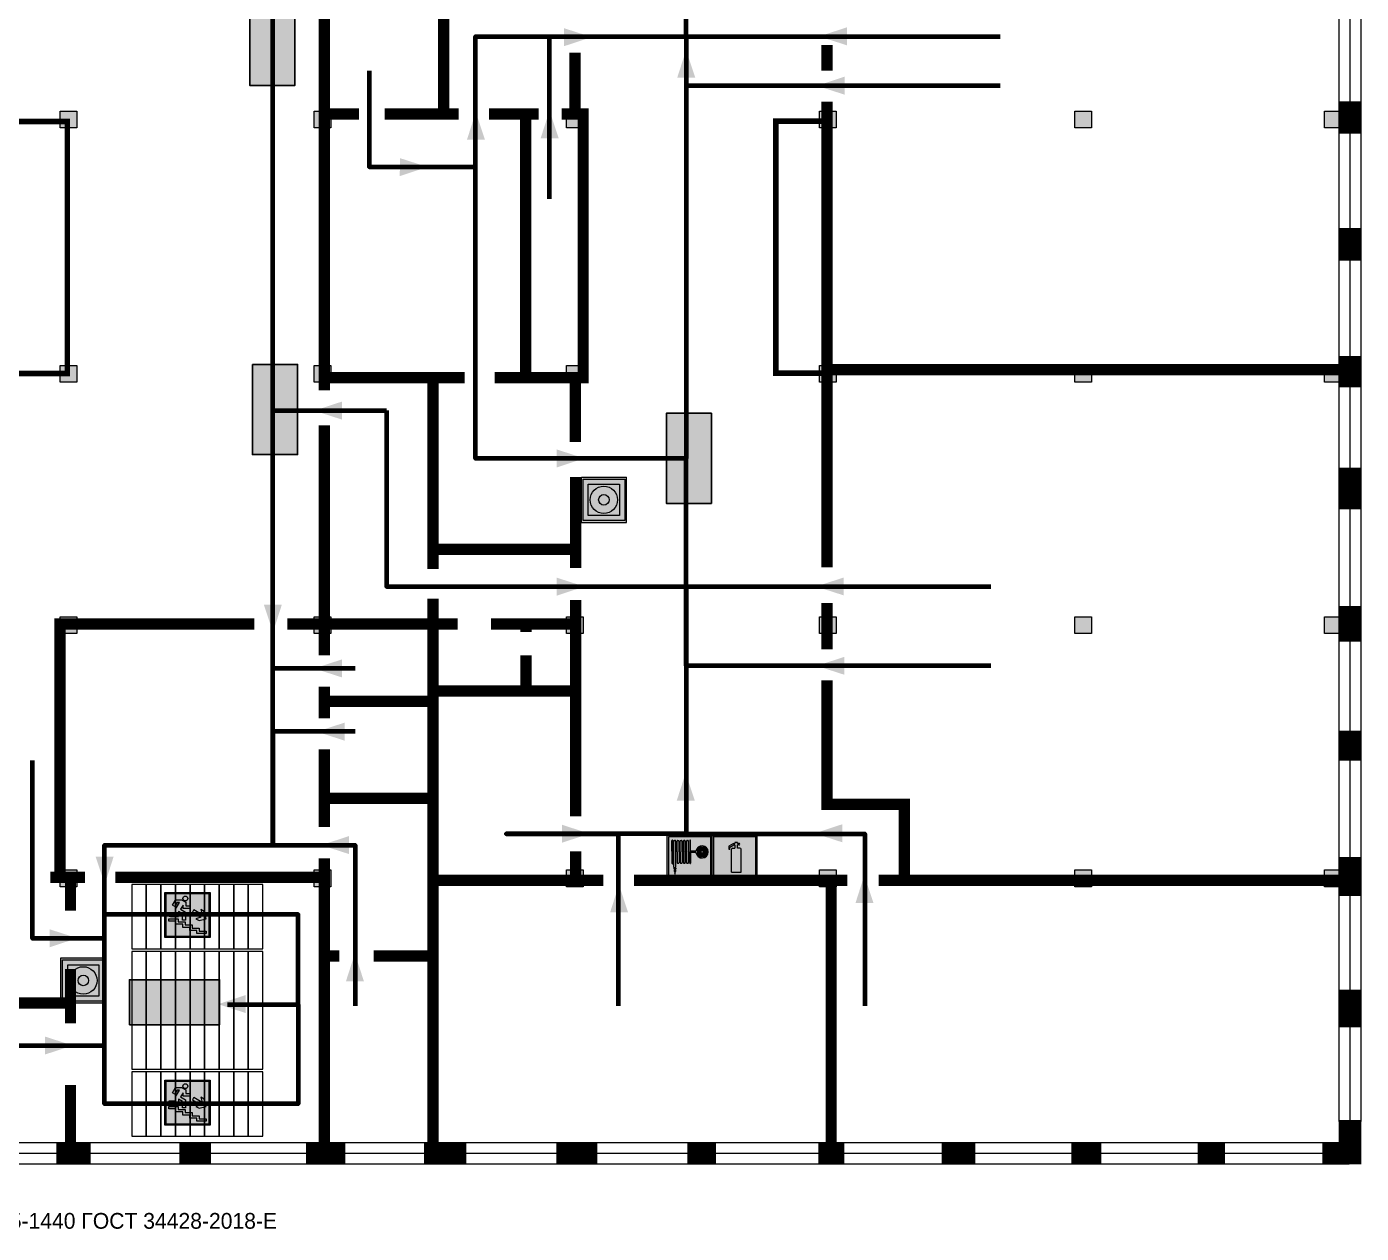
# Model space of a CAD drawing. Header units: millimetres. Extents: x 13810 to 67229, y 12374 to 21950.
# Drawn here: x 23080.8 to 23317.5, y 14169.8 to 14383.7 of the extents above; entities that cross this region are included whole.
import ezdxf

# ---------------------------------------------------------------- set-up
doc = ezdxf.new("R2010")
doc.units = ezdxf.units.MM
doc.layers.add('План_Штампы', color=7, linetype='Continuous')
doc.styles.add('обычный', font='arial.ttf')

# ---------------------------------------------------------------- blocks, each defined once
blk = doc.blocks.new('вниз')
at = {"lineweight": 0, "true_color": 0xffffff}
h = blk.add_hatch(color=7, dxfattribs=at)
h.dxf.hatch_style = 1
h.paths.add_polyline_path([(40994.51, -4472.22), (40986.51, -4472.22), (40986.51, -4480.22), (40994.51, -4480.22)])
h.paths.add_polyline_path([(40994.31, -4472.42), (40994.31, -4480.01), (40986.71, -4480.01), (40986.71, -4472.42)], flags=16)
h.paths.add_polyline_path([(40988.43, -4473.53), (40989.43, -4473.53), (40990.19, -4473.96), (40990.19, -4474.6), (40991, -4474.6), (40991, -4475.06), (40989.73, -4475.06), (40989.73, -4474.46), (40989.3, -4475.18), (40990.17, -4475.7), (40990.17, -4477.11), (40989.63, -4477.11), (40989.63, -4476.01), (40988.94, -4475.59), (40988.94, -4476.46), (40988.94, -4476.46), (40987.47, -4476.46), (40987.26, -4476.46), (40987.26, -4475.92), (40988.4, -4475.92), (40988.4, -4475.2), (40989.1, -4473.99), (40988.66, -4473.99), (40988.24, -4474.7), (40987.86, -4474.47), (40988.41, -4473.56)], flags=0)
h.paths.add_polyline_path([(40990.55, -4473.29, -1), (40989.69, -4473.29, -1)], flags=0)
h.paths.add_polyline_path([(40988.85, -4476.89), (40988.85, -4477.43), (40990.1, -4477.43), (40990.1, -4477.99), (40991.34, -4477.99), (40991.34, -4478.54), (40992.59, -4478.54), (40992.59, -4479.09), (40993.83, -4479.09), (40993.83, -4479.52), (40992.17, -4479.52), (40992.17, -4478.97), (40990.91, -4478.97), (40990.91, -4478.41), (40989.68, -4478.41), (40989.68, -4477.86), (40988.43, -4477.86), (40988.43, -4477.31), (40987.6, -4477.31), (40987.18, -4477.31), (40987.18, -4476.89)], flags=0)
h.paths.add_polyline_path([(40991.61, -4475.33), (40993.12, -4476.2), (40992.9, -4475.27), (40993.48, -4475.6), (40993.83, -4476.88), (40992.56, -4477.22), (40991.97, -4476.88), (40992.9, -4476.61), (40991.38, -4475.74), (40991.58, -4475.39)], flags=0)
h.paths.add_polyline_path([(40990.19, -4473.96), (40989.43, -4473.53), (40988.43, -4473.53), (40988.41, -4473.56), (40987.86, -4474.47), (40988.24, -4474.7), (40988.66, -4473.99), (40989.1, -4473.99), (40988.4, -4475.2), (40988.4, -4475.92), (40987.26, -4475.92), (40987.26, -4476.46), (40987.47, -4476.46), (40988.94, -4476.46), (40988.94, -4476.27), (40988.94, -4475.59), (40989.63, -4476.01), (40989.63, -4477.11), (40990.17, -4477.11), (40990.17, -4475.7), (40989.3, -4475.18), (40989.73, -4474.46), (40989.73, -4475.06), (40991, -4475.06), (40991, -4474.6), (40990.19, -4474.6)], flags=0)
h.paths.add_polyline_path([(40990.55, -4473.29, 1), (40989.69, -4473.29, 1)], flags=0)
h.paths.add_polyline_path([(40991.61, -4475.33), (40991.58, -4475.39), (40991.38, -4475.74), (40992.9, -4476.61), (40991.97, -4476.88), (40992.56, -4477.22), (40993.83, -4476.88), (40993.48, -4475.6), (40992.9, -4475.27), (40993.12, -4476.2)], flags=0)
h.paths.add_polyline_path([(40990.1, -4477.43), (40988.85, -4477.43), (40988.85, -4476.89), (40987.18, -4476.89), (40987.18, -4477.31), (40987.6, -4477.31), (40988.43, -4477.31), (40988.43, -4477.86), (40989.68, -4477.86), (40989.68, -4478.41), (40990.91, -4478.41), (40990.91, -4478.97), (40992.17, -4478.97), (40992.17, -4479.52), (40993.83, -4479.52), (40993.83, -4479.09), (40992.59, -4479.09), (40992.59, -4478.54), (40991.34, -4478.54), (40991.34, -4477.99), (40990.1, -4477.99)], flags=0)
at = {"lineweight": 0}
h = blk.add_hatch(color=126, dxfattribs=at)
h.dxf.hatch_style = 1
h.paths.add_polyline_path([(40994.31, -4472.42), (40986.71, -4472.42), (40986.71, -4480.01), (40994.31, -4480.01)])
h.paths.add_polyline_path([(40988.43, -4473.53), (40989.43, -4473.53), (40990.19, -4473.96), (40990.19, -4474.6), (40991, -4474.6), (40991, -4475.06), (40989.73, -4475.06), (40989.73, -4474.46), (40989.3, -4475.18), (40990.17, -4475.7), (40990.17, -4477.11), (40989.63, -4477.11), (40989.63, -4476.01), (40988.94, -4475.59), (40988.94, -4476.46), (40988.94, -4476.46), (40987.47, -4476.46), (40987.26, -4476.46), (40987.26, -4475.92), (40988.4, -4475.92), (40988.4, -4475.2), (40989.1, -4473.99), (40988.66, -4473.99), (40988.24, -4474.7), (40987.86, -4474.47), (40988.41, -4473.56)], flags=16)
h.paths.add_polyline_path([(40990.55, -4473.29, -1), (40989.69, -4473.29, -1)], flags=16)
h.paths.add_polyline_path([(40988.85, -4476.89), (40988.85, -4477.43), (40990.1, -4477.43), (40990.1, -4477.99), (40991.34, -4477.99), (40991.34, -4478.54), (40992.59, -4478.54), (40992.59, -4479.09), (40993.83, -4479.09), (40993.83, -4479.52), (40992.17, -4479.52), (40992.17, -4478.97), (40990.91, -4478.97), (40990.91, -4478.41), (40989.68, -4478.41), (40989.68, -4477.86), (40988.43, -4477.86), (40988.43, -4477.31), (40987.6, -4477.31), (40987.18, -4477.31), (40987.18, -4476.89)], flags=16)
h.paths.add_polyline_path([(40991.61, -4475.33), (40993.12, -4476.2), (40992.9, -4475.27), (40993.48, -4475.6), (40993.83, -4476.88), (40992.56, -4477.22), (40991.97, -4476.88), (40992.9, -4476.61), (40991.38, -4475.74), (40991.58, -4475.39)], flags=16)
at = {"lineweight": 0, "true_color": 0xffffff}
h = blk.add_hatch(color=7, dxfattribs=at)
h.dxf.hatch_style = 1
h.paths.add_polyline_path([(40989.73, -4474.46), (40989.73, -4475.06), (40991, -4475.06), (40991, -4474.6), (40990.19, -4474.6), (40990.19, -4473.96), (40989.43, -4473.53), (40988.43, -4473.53), (40988.41, -4473.56), (40987.86, -4474.47), (40988.24, -4474.7), (40988.66, -4473.99), (40989.1, -4473.99), (40988.4, -4475.2), (40988.4, -4475.92), (40987.26, -4475.92), (40987.26, -4476.46), (40987.47, -4476.46), (40988.94, -4476.46), (40988.94, -4475.59), (40989.63, -4476.01), (40989.63, -4477.11), (40990.17, -4477.11), (40990.17, -4475.7), (40989.3, -4475.18)])
h.paths.add_polyline_path([(40989.69, -4473.29, 1), (40990.55, -4473.29, 1)])
h.paths.add_polyline_path([(40991.61, -4475.33), (40991.58, -4475.39), (40991.38, -4475.74), (40992.9, -4476.61), (40991.97, -4476.88), (40992.56, -4477.22), (40993.83, -4476.88), (40993.48, -4475.6), (40992.9, -4475.27), (40993.12, -4476.2)])
h.paths.add_polyline_path([(40990.1, -4477.43), (40988.85, -4477.43), (40988.85, -4476.89), (40987.18, -4476.89), (40987.18, -4477.31), (40987.6, -4477.31), (40988.43, -4477.31), (40988.43, -4477.86), (40989.68, -4477.86), (40989.68, -4478.41), (40990.91, -4478.41), (40990.91, -4478.97), (40992.17, -4478.97), (40992.17, -4479.52), (40993.83, -4479.52), (40993.83, -4479.09), (40992.59, -4479.09), (40992.59, -4478.54), (40991.34, -4478.54), (40991.34, -4477.99), (40990.1, -4477.99)])
at = {"color": 126, "lineweight": 0}
for points in [[(40986.51, -4472.22), (40994.51, -4472.22), (40994.51, -4480.22), (40986.51, -4480.22)], [(40986.71, -4472.42), (40994.31, -4472.42), (40994.31, -4480.01), (40986.71, -4480.01)]]:
    blk.add_lwpolyline(points, close=True, dxfattribs=at)
for points in [[(40987.47, -4476.46), (40987.26, -4476.46), (40987.26, -4475.92), (40988.4, -4475.92), (40988.4, -4475.2), (40989.1, -4473.99), (40988.66, -4473.99), (40988.24, -4474.7), (40987.86, -4474.47), (40988.41, -4473.56), (40988.43, -4473.53), (40989.43, -4473.53), (40990.19, -4473.96), (40990.19, -4474.6), (40991, -4474.6), (40991, -4475.06), (40989.73, -4475.06), (40989.73, -4474.46), (40989.3, -4475.18), (40990.17, -4475.7), (40990.17, -4477.11), (40989.63, -4477.11), (40989.63, -4476.01), (40988.94, -4475.59), (40988.94, -4476.46)], [(40991.58, -4475.39), (40991.38, -4475.74), (40992.9, -4476.61), (40991.97, -4476.88), (40992.56, -4477.22), (40993.83, -4476.88), (40993.48, -4475.6), (40992.9, -4475.27), (40993.12, -4476.2), (40991.61, -4475.33), (40991.58, -4475.39)], [(40987.6, -4477.31), (40987.18, -4477.31), (40987.18, -4476.89), (40988.85, -4476.89), (40988.85, -4477.43), (40990.1, -4477.43), (40990.1, -4477.99), (40991.34, -4477.99), (40991.34, -4478.54), (40992.59, -4478.54), (40992.59, -4479.09), (40993.83, -4479.09), (40993.83, -4479.52), (40992.17, -4479.52), (40992.17, -4478.97), (40990.91, -4478.97), (40990.91, -4478.41), (40989.68, -4478.41), (40989.68, -4477.86), (40988.43, -4477.86), (40988.43, -4477.31), (40987.6, -4477.31)], [(40987.47, -4476.46), (40988.94, -4476.46), (40988.94, -4476.27)]]:
    blk.add_lwpolyline(points, dxfattribs=at)
blk.add_circle((40990.12, -4473.29), 0.432, dxfattribs=at)
blk = doc.blocks.new('A$C32E8229D')
at = {"true_color": 0xffffff}
blk.add_hatch(color=7, dxfattribs=at).paths.add_polyline_path([(0, 0), (0, -8), (16, -8), (16, 0)])
h = blk.add_hatch(color=126)
h.paths.add_polyline_path([(0.2, -0.2), (15.8, -0.2), (15.8, -7.8), (0.2, -7.8)])
h.paths.add_polyline_path([(13.49, -2.05), (12.08, -2.05), (11.37, -2.63, 0.162397), (11.29, -2.84), (11.29, -3.63), (10.35, -3.63), (10.35, -4.05), (11.68, -4.05), (11.68, -3.48), (12.26, -4.28), (11.29, -5.1), (11.29, -6.78), (11.85, -6.78), (11.85, -5.44), (12.8, -4.64), (12.8, -5.94), (14.46, -5.94), (14.46, -5.39), (13.45, -5.39), (13.45, -3.97), (12.46, -2.59), (13.15, -2.59), (13.69, -3.34), (14.18, -3)], flags=16)
h.paths.add_polyline_path([(10.74, -1.82, 1), (11.8, -1.82, 1)], flags=16)
h.paths.add_polyline_path([(9.39, -3.59), (5.99, -3.59), (6.56, -3.03), (5.91, -3.03), (5.1, -3.83), (5.91, -4.64), (6.56, -4.64), (5.99, -4.09), (9.39, -4.09)], flags=16)
h.paths.add_polyline_path([(4.29, -1.08), (1.72, -1.08), (1.72, -6.6), (4.29, -6.6)], flags=16)
at = {"color": 126}
blk.add_lwpolyline([(16, -8), (0, -8), (0, 0), (16, 0)], close=True, dxfattribs=at)
blk = doc.blocks.new('A$C7B4425F7')
at = {"true_color": 0xffffff}
blk.add_hatch(color=7, dxfattribs=at).paths.add_polyline_path([(0, 0), (-16, 0), (-16, -8), (0, -8)])
h = blk.add_hatch(color=126)
h.paths.add_polyline_path([(-0.2, -0.2), (-15.8, -0.2), (-15.8, -7.8), (-0.2, -7.8)])
h.paths.add_polyline_path([(-11.76, -2.03), (-11.76, -3.66), (-11.17, -3.66, -0.568275), (-11.17, -6.18), (-12.58, -6.18), (-12.58, -2.03)], flags=16)
h.paths.add_polyline_path([(-13.33, -4.12, -0.495768), (-13.59, -6.18), (-15.03, -6.18), (-15.03, -2.03), (-13.59, -2.03, -0.487973)], flags=16)
h.paths.add_polyline_path([(-10.25, -2.03), (-9.48, -2.03), (-9.48, -6.18), (-10.25, -6.18)], flags=16)
h.paths.add_polyline_path([(-13.84, -3.69), (-14.24, -3.69), (-14.24, -3.03), (-13.9, -3.03, -0.692621)], flags=0)
h.paths.add_polyline_path([(-9.15, -2.03), (-8.4, -2.03), (-8.04, -3.07), (-7.68, -2.03), (-6.93, -2.03), (-7.64, -4.1), (-6.93, -6.18), (-7.68, -6.18), (-8.04, -5.14), (-8.4, -6.18), (-9.15, -6.18), (-8.44, -4.1)], flags=16)
h.paths.add_polyline_path([(-11.76, -4.46), (-11.42, -4.46, -0.692621), (-11.36, -5.12), (-11.76, -5.12)], flags=0)
h.paths.add_polyline_path([(-13.9, -5.2), (-14.24, -5.2), (-14.24, -4.55), (-13.84, -4.55, -0.708038)], flags=0)
edge = h.paths.add_edge_path(flags=16)
edge.add_ellipse((-5.51, -4.08), major_axis=(0, 2.05), ratio=0.586184, start_angle=0, end_angle=360)
edge = h.paths.add_edge_path(flags=0)
edge.add_ellipse((-5.51, -4.08), major_axis=(0, 1.14), ratio=0.454828, start_angle=0, end_angle=360)
h.paths.add_polyline_path([(-4.13, -4.96, 0.377264), (-3.48, -4.52, 0.0555), (-3.16, -2.03), (-1.66, -2.03), (-1.66, -4.96), (-0.96, -4.96), (-0.96, -7.01), (-1.75, -7.01), (-1.75, -6.18), (-3.3, -6.18), (-3.3, -7.02), (-4.13, -7.02)], flags=16)
h.paths.add_polyline_path([(-2.73, -2.91), (-2.28, -2.91), (-2.28, -4.96), (-3.05, -4.96, 0.079136)], flags=0)
at = {"color": 126}
blk.add_lwpolyline([(-16, -8), (0, -8), (0, 0), (-16, 0)], close=True, dxfattribs=at)
blk = doc.blocks.new('A$C54414219')
at = {"true_color": 0xffffff}
h = blk.add_hatch(color=7, dxfattribs=at)
h.paths.add_polyline_path([(2.39, -9.45), (2.39, -18.3), (11.23, -18.3), (11.23, -9.45)], flags=0)
h.paths.add_polyline_path([(10.71, -13.87, -1), (2.92, -13.87, -1)], flags=0)
h.paths.add_polyline_path([(8.3, -13.87, -1), (5.33, -13.87, -1)], flags=0)
h.paths.add_polyline_path([(0.41, -7.47), (0.41, -20.27), (13.21, -20.27), (13.21, -7.47)])
h.paths.add_polyline_path([(0.92, -19.77), (12.71, -19.77), (12.71, -7.98), (0.92, -7.98)], flags=16)
h.paths.add_polyline_path([(11.23, -9.45), (11.23, -18.3), (2.39, -18.3), (2.39, -9.45)], flags=0)
at = {"lineweight": 5}
h = blk.add_hatch(color=242, dxfattribs=at)
h.paths.add_polyline_path([(12.71, -7.98), (0.92, -7.98), (0.92, -19.77), (12.71, -19.77)])
h.paths.add_polyline_path([(11.23, -18.3), (2.39, -18.3), (2.39, -9.45), (11.23, -9.45)], flags=16)
h.paths.add_polyline_path([(10.71, -13.87, -1), (2.92, -13.87, -1)], flags=0)
h.paths.add_polyline_path([(8.3, -13.87, -1), (5.33, -13.87, -1)], flags=0)
at = {"true_color": 0xffffff}
h = blk.add_hatch(color=7, dxfattribs=at)
h.paths.add_polyline_path([(2.39, -9.45), (2.39, -18.3), (11.23, -18.3), (11.23, -9.45)])
h.paths.add_polyline_path([(10.71, -13.87, -1), (2.92, -13.87, -1)], flags=16)
h.paths.add_polyline_path([(8.3, -13.87, -1), (5.33, -13.87, -1)], flags=0)
at = {"lineweight": 5}
h = blk.add_hatch(color=242, dxfattribs=at)
h.paths.add_polyline_path([(2.92, -13.87, 1), (10.71, -13.87, 1)])
h.paths.add_polyline_path([(8.3, -13.87, -1), (5.33, -13.87, -1)], flags=16)
at = {"color": 242, "lineweight": 5}
for p, q in [((0.41, -20.27), (0.41, -7.47)), ((0.41, -7.47), (13.21, -7.47)), ((0.41, -7.47), (13.21, -7.47)), ((13.21, -20.27), (13.21, -7.47)), ((0.41, -20.27), (13.21, -20.27))]:
    blk.add_line(p, q, dxfattribs=at)
for points in [[(0.92, -7.98), (12.71, -7.98), (12.71, -19.77), (0.92, -19.77)], [(2.39, -9.45), (11.23, -9.45), (11.23, -18.3), (2.39, -18.3)]]:
    blk.add_lwpolyline(points, close=True, dxfattribs=at)
for radius in [3.89, 1.49]:
    blk.add_circle((6.81, -13.87), radius, dxfattribs=at)
blk = doc.blocks.new('A$C37112FD5')
at = {"true_color": 0xf5f5ff}
h = blk.add_hatch(color=7, dxfattribs=at)
h.dxf.hatch_style = 1
h.paths.add_polyline_path([(12.8, -7.4), (0, -7.4), (0, -20.2), (12.8, -20.2)])
h.paths.add_polyline_path([(12.29, -7.91), (12.29, -19.69), (0.51, -19.69), (0.51, -7.91)], flags=16)
h.paths.add_polyline_path([(4.98, -9.04, -0.42597), (5.17, -9.22), (5.17, -12.25), (5.17, -15.29, -0.432244), (4.98, -15.47), (4.83, -15.47, -0.42597), (4.64, -15.29), (4.64, -12.25), (4.64, -9.22, -0.432244), (4.83, -9.04)], flags=0)
h.paths.add_polyline_path([(4.28, -9.22), (4.28, -12.25), (4.28, -15.29, -0.432244), (4.09, -15.47), (3.94, -15.47, -0.42597), (3.75, -15.29), (3.75, -12.25), (3.75, -9.22, -0.432244), (3.94, -9.04), (4.09, -9.04, -0.42597)], flags=0)
h.paths.add_polyline_path([(5.72, -9.04), (5.87, -9.04, -0.42597), (6.06, -9.22), (6.06, -12.25), (6.06, -15.29, -0.432244), (5.87, -15.47), (5.72, -15.47, -0.42597), (5.53, -15.29), (5.53, -12.25), (5.53, -9.22, -0.432244)], flags=0)
h.paths.add_polyline_path([(6.42, -8.9), (6.5, -8.9, -0.42597), (6.69, -9.08), (6.69, -12.03), (8.21, -12.03, -15.824349), (8.21, -12.47), (6.69, -12.47), (6.69, -15.42, -0.432244), (6.5, -15.6), (6.42, -15.6)], flags=0)
h.paths.add_polyline_path([(3.39, -9.22), (3.39, -12.25), (3.39, -15.29, -0.432244), (3.2, -15.47), (3.05, -15.47, -0.42597), (2.85, -15.29), (2.85, -12.25), (2.85, -9.22, -0.432244), (3.05, -9.04), (3.2, -9.04, -0.42597)], flags=0)
h.paths.add_polyline_path([(2.5, -9.22), (2.5, -16.71), (1.96, -16.71), (1.96, -9.22, -0.432244), (2.15, -9.04), (2.31, -9.04, -0.42597)], flags=0)
h.paths.add_polyline_path([(1.61, -8.9), (1.61, -15.6), (1.57, -15.6, -0.42597), (1.37, -15.42), (1.37, -12.03), (1.37, -9.09, -0.432244), (1.57, -8.9)], flags=0)
h.paths.add_polyline_path([(9.76, -10.81), (9.76, -12.03), (8.49, -12.03, -0.336371)], flags=0)
h.paths.add_polyline_path([(8.49, -12.47), (9.76, -12.47), (9.76, -13.7, -0.336371)], flags=0)
h.paths.add_polyline_path([(10.11, -10.81, -0.336371), (11.38, -12.03), (10.11, -12.03)], flags=0)
h.paths.add_polyline_path([(10.11, -12.47), (11.38, -12.47, -0.336371), (10.11, -13.7)], flags=0)
h.paths.add_polyline_path([(2.5, -16.84), (2.5, -17.05), (1.97, -17.05), (1.97, -16.84)], flags=0)
h.paths.add_polyline_path([(2.5, -17.24, -0.033778), (2.24, -18.6, -0.033778), (1.97, -17.24)], flags=0)
h = blk.add_hatch(color=242)
h.dxf.hatch_style = 1
h.paths.add_polyline_path([(12.29, -7.91), (0.51, -7.91), (0.51, -19.69), (12.29, -19.69)])
h.paths.add_polyline_path([(6.42, -15.6), (6.42, -8.9), (6.5, -8.9, -0.42597), (6.69, -9.08), (6.69, -12.03), (8.21, -12.03, -15.824349), (8.21, -12.47), (6.69, -12.47), (6.69, -15.42, -0.432244), (6.5, -15.6)], flags=16)
h.paths.add_polyline_path([(5.87, -15.47), (5.72, -15.47, -0.42597), (5.53, -15.29), (5.53, -12.25), (5.53, -9.22, -0.432244), (5.72, -9.04), (5.87, -9.04, -0.42597), (6.06, -9.22), (6.06, -12.25), (6.06, -15.29, -0.432244)], flags=16)
h.paths.add_polyline_path([(4.98, -15.47), (4.83, -15.47, -0.42597), (4.64, -15.29), (4.64, -12.25), (4.64, -9.22, -0.432244), (4.83, -9.04), (4.98, -9.04, -0.42597), (5.17, -9.22), (5.17, -12.25), (5.17, -15.29, -0.432244)], flags=16)
h.paths.add_polyline_path([(4.09, -15.47), (3.94, -15.47, -0.42597), (3.75, -15.29), (3.75, -12.25), (3.75, -9.22, -0.432244), (3.94, -9.04), (4.09, -9.04, -0.42597), (4.28, -9.22), (4.28, -12.25), (4.28, -15.29, -0.432244)], flags=16)
h.paths.add_polyline_path([(3.2, -15.47), (3.05, -15.47, -0.42597), (2.85, -15.29), (2.85, -12.25), (2.85, -9.22, -0.432244), (3.05, -9.04), (3.2, -9.04, -0.42597), (3.39, -9.22), (3.39, -12.25), (3.39, -15.29, -0.432244)], flags=16)
h.paths.add_polyline_path([(2.5, -17.05), (1.97, -17.05), (1.97, -16.84), (2.5, -16.84)], flags=16)
h.paths.add_polyline_path([(2.5, -17.24, -0.033778), (2.24, -18.6, -0.033778), (1.97, -17.24)], flags=16)
h.paths.add_polyline_path([(2.5, -16.71), (1.96, -16.71), (1.96, -9.22, -0.432244), (2.15, -9.04), (2.31, -9.04, -0.42597), (2.5, -9.22)], flags=16)
h.paths.add_polyline_path([(1.61, -15.6), (1.57, -15.6, -0.42597), (1.37, -15.42), (1.37, -12.03), (1.37, -9.09, -0.432244), (1.57, -8.9), (1.61, -8.9)], flags=16)
h.paths.add_polyline_path([(8.49, -12.47), (9.76, -12.47), (9.76, -13.7, -0.336371)], flags=0)
h.paths.add_polyline_path([(10.11, -13.7), (10.11, -12.47), (11.38, -12.47, -0.336371)], flags=0)
h.paths.add_polyline_path([(8.49, -12.03, -0.336371), (9.76, -10.81), (9.76, -12.03)], flags=0)
h.paths.add_polyline_path([(10.11, -12.03), (10.11, -10.81, -0.336371), (11.38, -12.03)], flags=0)
h = blk.add_hatch(color=7, dxfattribs=at)
h.dxf.hatch_style = 1
h.paths.add_polyline_path([(1.61, -8.9), (1.57, -8.9, 0.432244), (1.37, -9.09), (1.37, -12.03), (1.37, -15.42, 0.42597), (1.57, -15.6), (1.61, -15.6)])
h.paths.add_polyline_path([(2.5, -9.22, 0.42597), (2.31, -9.04), (2.15, -9.04, 0.432244), (1.96, -9.22), (1.96, -16.71), (2.5, -16.71)])
h.paths.add_polyline_path([(2.5, -16.84), (1.97, -16.84), (1.97, -17.05), (2.5, -17.05)])
h.paths.add_polyline_path([(2.5, -17.24), (1.97, -17.24, 0.033778), (2.24, -18.6, 0.033778)])
h.paths.add_polyline_path([(3.39, -12.25), (3.39, -9.22, 0.42597), (3.2, -9.04), (3.05, -9.04, 0.432244), (2.85, -9.22), (2.85, -12.25), (2.85, -15.29, 0.42597), (3.05, -15.47), (3.2, -15.47, 0.432244), (3.39, -15.29)])
h.paths.add_polyline_path([(4.28, -12.25), (4.28, -9.22, 0.42597), (4.09, -9.04), (3.94, -9.04, 0.432244), (3.75, -9.22), (3.75, -12.25), (3.75, -15.29, 0.42597), (3.94, -15.47), (4.09, -15.47, 0.432244), (4.28, -15.29)])
h.paths.add_polyline_path([(5.17, -12.25), (5.17, -9.22, 0.42597), (4.98, -9.04), (4.83, -9.04, 0.432244), (4.64, -9.22), (4.64, -12.25), (4.64, -15.29, 0.42597), (4.83, -15.47), (4.98, -15.47, 0.432244), (5.17, -15.29)])
h.paths.add_polyline_path([(6.06, -12.25), (6.06, -9.22, 0.42597), (5.87, -9.04), (5.72, -9.04, 0.432244), (5.53, -9.22), (5.53, -12.25), (5.53, -15.29, 0.42597), (5.72, -15.47), (5.87, -15.47, 0.432244), (6.06, -15.29)])
h.paths.add_polyline_path([(6.69, -12.47), (8.21, -12.47, 15.824349), (8.21, -12.03), (6.69, -12.03), (6.69, -9.08, 0.42597), (6.5, -8.9), (6.42, -8.9), (6.42, -15.6), (6.5, -15.6, 0.432244), (6.69, -15.42)])
h.paths.add_polyline_path([(8.49, -12.47), (9.76, -12.47), (9.76, -13.7, -0.336371)], flags=16)
h.paths.add_polyline_path([(8.49, -12.03, -0.336371), (9.76, -10.81), (9.76, -12.03)], flags=16)
h.paths.add_polyline_path([(10.11, -12.47), (11.38, -12.47, -0.336371), (10.11, -13.7)], flags=16)
h.paths.add_polyline_path([(10.11, -12.03), (10.11, -10.81, -0.336371), (11.38, -12.03)], flags=16)
h = blk.add_hatch(color=242)
h.dxf.hatch_style = 1
h.paths.add_polyline_path([(9.76, -10.81, 0.336371), (8.49, -12.03), (9.76, -12.03)])
h.paths.add_polyline_path([(10.11, -10.81), (10.11, -12.03), (11.38, -12.03, 0.336371)])
h.paths.add_polyline_path([(11.38, -12.47), (10.11, -12.47), (10.11, -13.7, 0.336371)])
h.paths.add_polyline_path([(9.76, -12.47), (8.49, -12.47, 0.336371), (9.76, -13.7)])
at = {"color": 242, "lineweight": 5}
for p, q in [((0, -20.2), (0, -7.4)), ((0, -7.4), (12.8, -7.4)), ((12.8, -20.2), (12.8, -7.4)), ((1.37, -12.03), (1.37, -9.08)), ((1.57, -8.9), (1.61, -8.9)), ((1.61, -8.9), (1.61, -15.6)), ((1.96, -16.71), (1.96, -9.22)), ((2.15, -9.04), (2.31, -9.04)), ((2.5, -16.71), (2.5, -9.22)), ((2.85, -12.25), (2.85, -9.22)), ((3.05, -9.04), (3.2, -9.04)), ((3.39, -12.25), (3.39, -9.22)), ((3.75, -12.25), (3.75, -9.22)), ((3.94, -9.04), (4.09, -9.04)), ((4.28, -12.25), (4.28, -9.22)), ((4.64, -12.25), (4.64, -9.22)), ((4.83, -9.04), (4.98, -9.04)), ((5.17, -12.25), (5.17, -9.22)), ((5.53, -12.25), (5.53, -9.22)), ((5.72, -9.04), (5.87, -9.04)), ((6.06, -12.25), (6.06, -9.22)), ((6.42, -8.9), (6.42, -15.6)), ((6.5, -8.9), (6.42, -8.9)), ((6.69, -12.03), (6.69, -9.08)), ((9.76, -10.81), (9.76, -12.03)), ((10.11, -10.81), (10.11, -12.03)), ((1.37, -12.03), (1.37, -15.42)), ((2.85, -12.25), (2.85, -15.29)), ((3.39, -12.25), (3.39, -15.29)), ((3.75, -12.25), (3.75, -15.29)), ((4.28, -12.25), (4.28, -15.29)), ((4.64, -12.25), (4.64, -15.29)), ((5.17, -12.25), (5.17, -15.29)), ((5.53, -12.25), (5.53, -15.29)), ((6.06, -12.25), (6.06, -15.29)), ((8.21, -12.03), (6.69, -12.03)), ((8.21, -12.47), (6.69, -12.47)), ((6.69, -12.47), (6.69, -15.42)), ((9.76, -12.03), (8.49, -12.03)), ((9.76, -12.47), (8.49, -12.47)), ((9.76, -12.47), (9.76, -13.7)), ((11.38, -12.03), (10.11, -12.03)), ((11.38, -12.47), (10.11, -12.47)), ((10.11, -12.47), (10.11, -13.7)), ((1.57, -15.6), (1.61, -15.6)), ((1.96, -16.71), (2.5, -16.71)), ((1.97, -16.84), (2.5, -16.84)), ((1.97, -17.05), (1.97, -16.84)), ((2.5, -17.05), (1.97, -17.05)), ((1.97, -17.24), (2.5, -17.24)), ((2.5, -16.84), (2.5, -17.05)), ((3.05, -15.47), (3.2, -15.47)), ((3.94, -15.47), (4.09, -15.47)), ((4.83, -15.47), (4.98, -15.47)), ((5.72, -15.47), (5.87, -15.47)), ((6.42, -15.6), (6.5, -15.6)), ((0, -20.2), (12.8, -20.2))]:
    blk.add_line(p, q, dxfattribs=at)
blk.add_lwpolyline([(0.51, -7.91), (12.29, -7.91), (12.29, -19.69), (0.51, -19.69)], close=True, dxfattribs=at)
for centre, radius, start, end in [((1.56, -9.09), 0.182, 87.1027, 180.6071), ((2.15, -9.22), 0.182, 87.1027, 180.6071), ((2.32, -9.22), 0.182, 359.3929, 92.8973), ((3.04, -9.22), 0.182, 87.1027, 180.6071), ((3.21, -9.22), 0.182, 359.3929, 92.8973), ((3.93, -9.22), 0.182, 87.1027, 180.6071), ((4.1, -9.22), 0.182, 359.3929, 92.8973), ((4.82, -9.22), 0.182, 87.1027, 180.6071), ((4.99, -9.22), 0.182, 359.3929, 92.8973), ((5.71, -9.22), 0.182, 87.1027, 180.6071), ((5.88, -9.22), 0.182, 359.3929, 92.8973), ((6.51, -9.09), 0.182, 359.3929, 92.8973), ((9.93, -12.25), 1.74, 187.2319, 172.7681), ((9.93, -12.25), 1.46, 96.9927, 171.3585), ((9.93, -12.25), 1.46, 8.6415, 83.0073), ((9.93, -12.25), 1.46, 188.6415, 263.0073), ((9.93, -12.25), 1.46, 276.9927, 351.3585), ((1.56, -15.42), 0.182, 179.3929, 272.8973), ((12.17, -15.98), 10.27, 187.041, 194.7793), ((-7.7, -15.98), 10.27, 345.2207, 352.959), ((3.04, -15.29), 0.182, 179.3929, 272.8973), ((3.21, -15.29), 0.182, 267.1027, 0.6071), ((3.93, -15.29), 0.182, 179.3929, 272.8973), ((4.1, -15.29), 0.182, 267.1027, 0.6071), ((4.82, -15.29), 0.182, 179.3929, 272.8973), ((4.99, -15.29), 0.182, 267.1027, 0.6071), ((5.71, -15.29), 0.182, 179.3929, 272.8973), ((5.88, -15.29), 0.182, 267.1027, 0.6071), ((6.51, -15.42), 0.182, 267.1027, 0.6071)]:
    blk.add_arc(centre, radius, start, end, dxfattribs=at)
blk = doc.blocks.new('A$C3AD82952')
at = {"true_color": 0xf5f5ff}
h = blk.add_hatch(color=7, dxfattribs=at)
h.dxf.hatch_style = 1
h.paths.add_polyline_path([(8.21, 8.73, 0.414214), (7.89, 9.05), (7.22, 9.05), (7.22, 9.92), (7.59, 9.92, 1), (7.57, 10.36), (7.22, 10.36), (7.22, 10.6), (6.43, 10.6), (6.43, 10.36), (6.01, 10.36), (4.74, 9.59), (4.74, 8.69), (4.98, 8.73), (4.98, 9.26), (6.12, 9.91), (6.43, 9.91), (6.43, 9.05), (5.76, 9.05, 0.414214), (5.44, 8.73), (5.44, 2.2), (8.21, 2.2)], flags=0)
h.paths.add_polyline_path([(12.8, 12.8), (0, 12.8), (0, 0), (12.8, 0)])
h.paths.add_polyline_path([(0.51, 12.29), (12.29, 12.29), (12.29, 0.51), (0.51, 0.51)], flags=16)
h.paths.add_polyline_path([(4.74, 9.59), (6.01, 10.36), (6.43, 10.36), (6.43, 10.6), (7.22, 10.6), (7.22, 10.36), (7.59, 10.36, -0.94586), (7.59, 9.92), (7.22, 9.92), (7.22, 9.05), (7.89, 9.05, -0.414214), (8.21, 8.73), (8.21, 2.2), (5.44, 2.2), (5.44, 8.73, -0.414214), (5.76, 9.05), (6.43, 9.05), (6.43, 9.91), (6.12, 9.91), (4.98, 9.26), (4.98, 8.73), (4.74, 8.69)], flags=0)
h = blk.add_hatch(color=242)
h.dxf.hatch_style = 1
h.paths.add_polyline_path([(12.29, 12.29), (0.51, 12.29), (0.51, 0.51), (12.29, 0.51)])
h.paths.add_polyline_path([(4.74, 8.69), (4.74, 9.59), (6.01, 10.36), (6.43, 10.36), (6.43, 10.6), (7.22, 10.6), (7.22, 10.36), (7.59, 10.36, -0.94586), (7.59, 9.92), (7.22, 9.92), (7.22, 9.05), (7.89, 9.05, -0.414214), (8.21, 8.73), (8.21, 2.2), (5.44, 2.2), (5.44, 8.73, -0.414214), (5.76, 9.05), (6.43, 9.05), (6.43, 9.91), (6.12, 9.91), (4.98, 9.26), (4.98, 8.73)], flags=16)
h = blk.add_hatch(color=7, dxfattribs=at)
h.dxf.hatch_style = 1
h.paths.add_polyline_path([(8.21, 8.73, 0.414214), (7.89, 9.05), (7.22, 9.05), (7.22, 9.92), (7.59, 9.92, 1), (7.57, 10.36), (7.22, 10.36), (7.22, 10.6), (6.43, 10.6), (6.43, 10.36), (6.01, 10.36), (4.74, 9.59), (4.74, 8.69), (4.98, 8.73), (4.98, 9.26), (6.12, 9.91), (6.43, 9.91), (6.43, 9.05), (5.76, 9.05, 0.414214), (5.44, 8.73), (5.44, 2.2), (8.21, 2.2)])
at = {"color": 242, "lineweight": 5}
for p, q in [((0, 0), (0, 12.8)), ((0, 12.8), (12.8, 12.8)), ((12.8, 0), (12.8, 12.8)), ((6.01, 10.36), (4.74, 9.59)), ((4.74, 9.59), (4.74, 8.69)), ((4.74, 8.69), (4.98, 8.73)), ((4.98, 9.26), (6.12, 9.91)), ((4.98, 8.73), (4.98, 9.26)), ((5.44, 2.2), (5.44, 8.73)), ((5.76, 9.05), (6.43, 9.05)), ((6.01, 10.36), (6.43, 10.36)), ((6.12, 9.91), (6.43, 9.91)), ((7.22, 10.6), (6.43, 10.6)), ((6.43, 10.6), (6.43, 10.36)), ((6.43, 9.91), (6.43, 9.05)), ((7.22, 10.36), (7.22, 10.6)), ((7.59, 10.36), (7.22, 10.36)), ((7.22, 9.05), (7.22, 9.92)), ((7.59, 9.92), (7.22, 9.92)), ((7.89, 9.05), (7.22, 9.05)), ((8.21, 2.2), (8.21, 8.73)), ((0, 0), (12.8, 0)), ((5.44, 2.2), (8.21, 2.2))]:
    blk.add_line(p, q, dxfattribs=at)
blk.add_lwpolyline([(0.51, 12.29), (12.29, 12.29), (12.29, 0.51), (0.51, 0.51)], close=True, dxfattribs=at)
for centre, radius, start, end in [((5.76, 8.73), 0.32, 90, 180), ((7.58, 10.14), 0.223, 273.1875, 86.8125), ((7.89, 8.73), 0.32, 0, 90)]:
    blk.add_arc(centre, radius, start, end, dxfattribs=at)

msp = doc.modelspace()

# ---------------------------------------------------------------- hatches: boundary and pattern name
at = {"lineweight": 0}
h = msp.add_hatch(color=256, dxfattribs=at)
h.dxf.hatch_style = 1
h.paths.add_polyline_path([(23089.65, 14368.74), (23086.68, 14368.74), (23086.68, 14365.78), (23089.65, 14365.78)])
h = msp.add_hatch(color=256, dxfattribs=at)
h.dxf.hatch_style = 1
h.paths.add_polyline_path([(23134.71, 14368.74), (23131.74, 14368.74), (23131.74, 14365.78), (23134.71, 14365.78)])
h = msp.add_hatch(color=256, dxfattribs=at)
h.dxf.hatch_style = 1
h.paths.add_polyline_path([(23179.46, 14368.74), (23176.5, 14368.74), (23176.5, 14365.78), (23179.46, 14365.78)])
h = msp.add_hatch(color=256, dxfattribs=at)
h.dxf.hatch_style = 1
h.paths.add_polyline_path([(23224.32, 14368.74), (23221.35, 14368.74), (23221.35, 14365.78), (23224.32, 14365.78)])
h = msp.add_hatch(color=256, dxfattribs=at)
h.dxf.hatch_style = 1
h.paths.add_polyline_path([(23269.62, 14368.74), (23266.66, 14368.74), (23266.66, 14365.78), (23269.62, 14365.78)])
h = msp.add_hatch(color=256, dxfattribs=at)
h.dxf.hatch_style = 1
h.paths.add_polyline_path([(23313.89, 14368.74), (23310.92, 14368.74), (23310.92, 14365.78), (23313.89, 14365.78)])
h = msp.add_hatch(color=256, dxfattribs=at)
h.dxf.hatch_style = 1
h.paths.add_polyline_path([(23089.65, 14323.63), (23086.68, 14323.63), (23086.68, 14320.67), (23089.65, 14320.67)])
h = msp.add_hatch(color=256, dxfattribs=at)
h.dxf.hatch_style = 1
h.paths.add_polyline_path([(23134.71, 14323.63), (23131.74, 14323.63), (23131.74, 14320.67), (23134.71, 14320.67)])
h = msp.add_hatch(color=256, dxfattribs=at)
h.dxf.hatch_style = 1
h.paths.add_polyline_path([(23179.46, 14323.63), (23176.5, 14323.63), (23176.5, 14320.67), (23179.46, 14320.67)])
h = msp.add_hatch(color=256, dxfattribs=at)
h.dxf.hatch_style = 1
h.paths.add_polyline_path([(23224.32, 14323.63), (23221.35, 14323.63), (23221.35, 14320.67), (23224.32, 14320.67)])
h = msp.add_hatch(color=256, dxfattribs=at)
h.dxf.hatch_style = 1
h.paths.add_polyline_path([(23269.62, 14323.63), (23266.66, 14323.63), (23266.66, 14320.67), (23269.62, 14320.67)])
h = msp.add_hatch(color=256, dxfattribs=at)
h.dxf.hatch_style = 1
h.paths.add_polyline_path([(23313.89, 14323.63), (23310.92, 14323.63), (23310.92, 14320.67), (23313.89, 14320.67)])
h = msp.add_hatch(color=256, dxfattribs=at)
h.dxf.hatch_style = 1
h.paths.add_polyline_path([(23089.65, 14279.07), (23086.68, 14279.07), (23086.68, 14276.11), (23089.65, 14276.11)])
h = msp.add_hatch(color=256, dxfattribs=at)
h.dxf.hatch_style = 1
h.paths.add_polyline_path([(23134.71, 14279.07), (23131.74, 14279.07), (23131.74, 14276.11), (23134.71, 14276.11)])
h = msp.add_hatch(color=256, dxfattribs=at)
h.dxf.hatch_style = 1
h.paths.add_polyline_path([(23179.46, 14279.07), (23176.5, 14279.07), (23176.5, 14276.11), (23179.46, 14276.11)])
h = msp.add_hatch(color=256, dxfattribs=at)
h.dxf.hatch_style = 1
h.paths.add_polyline_path([(23224.32, 14279.07), (23221.35, 14279.07), (23221.35, 14276.11), (23224.32, 14276.11)])
h = msp.add_hatch(color=256, dxfattribs=at)
h.dxf.hatch_style = 1
h.paths.add_polyline_path([(23269.62, 14279.07), (23266.66, 14279.07), (23266.66, 14276.11), (23269.62, 14276.11)])
h = msp.add_hatch(color=256, dxfattribs=at)
h.dxf.hatch_style = 1
h.paths.add_polyline_path([(23313.89, 14279.07), (23310.92, 14279.07), (23310.92, 14276.11), (23313.89, 14276.11)])
h = msp.add_hatch(color=256, dxfattribs=at)
h.dxf.hatch_style = 1
h.paths.add_polyline_path([(23089.65, 14234.19), (23086.68, 14234.19), (23086.68, 14231.22), (23089.65, 14231.22)])
h = msp.add_hatch(color=256, dxfattribs=at)
h.dxf.hatch_style = 1
h.paths.add_polyline_path([(23134.71, 14234.19), (23131.74, 14234.19), (23131.74, 14231.22), (23134.71, 14231.22)])
h = msp.add_hatch(color=256, dxfattribs=at)
h.dxf.hatch_style = 1
h.paths.add_polyline_path([(23179.46, 14234.19), (23176.5, 14234.19), (23176.5, 14231.22), (23179.46, 14231.22)])
h = msp.add_hatch(color=256, dxfattribs=at)
h.dxf.hatch_style = 1
h.paths.add_polyline_path([(23224.32, 14234.19), (23221.35, 14234.19), (23221.35, 14231.22), (23224.32, 14231.22)])
h = msp.add_hatch(color=256, dxfattribs=at)
h.dxf.hatch_style = 1
h.paths.add_polyline_path([(23269.62, 14234.19), (23266.66, 14234.19), (23266.66, 14231.22), (23269.62, 14231.22)])
h = msp.add_hatch(color=256, dxfattribs=at)
h.dxf.hatch_style = 1
h.paths.add_polyline_path([(23313.89, 14234.19), (23310.92, 14234.19), (23310.92, 14231.22), (23313.89, 14231.22)])

# ---------------------------------------------------------------- linework, layer by layer
for points, const_width in [([(23036.85, 14426.39), (23043.13, 14426.39), (23043.13, 14459.98), (23043.13, 14210.6), (23088.53, 14210.6), (23088.53, 14216.63), (23088.53, 14206.98)], 2), ([(23152.83, 14287.57), (23152.83, 14321.48), (23158.47, 14321.48), (23133.54, 14321.48), (23133.54, 14387.72), (23154.71, 14387.72), (23154.71, 14368.24), (23144.25, 14368.24)], 2), ([(23222.69, 14375.93), (23222.69, 14380.48)], 2), ([(23175.64, 14368.24), (23178.01, 14368.24), (23178.01, 14379.09)], 2), ([(23222.69, 14322.91), (23222.69, 14370.4)], 2), ([(23315.47, 14370.49), (23315.47, 14364.71)], 4), ([(23133.54, 14368.24), (23139.73, 14368.24)], 2), ([(23154.71, 14368.24), (23157.35, 14368.24)], 2), ([(23162.74, 14368.24), (23171.55, 14368.24)], 2), ([(23169.27, 14368.24), (23169.27, 14321.48), (23163.75, 14321.48), (23178.08, 14321.48), (23178.08, 14310.05)], 2), ([(23175.64, 14368.24), (23179.46, 14368.24), (23179.46, 14321.48), (23178.08, 14321.48)], 2), ([(23315.47, 14348.01), (23315.47, 14342.22)], 4), ([(23315.47, 14325.3), (23315.47, 14319.74)], 4), ([(23222.69, 14287.82), (23222.69, 14322.91), (23315.19, 14322.91)], 2), ([(23133.54, 14321.48), (23133.54, 14319.23)], 2), ([(23133.54, 14313), (23133.54, 14272.24)], 2), ([(23315.47, 14305.49), (23315.47, 14298.14)], 4), ([(23178.12, 14287.74), (23178.12, 14303.84)], 2), ([(23152.83, 14291.03), (23178.12, 14291.03)], 2), ([(23178.12, 14237.49), (23178.12, 14232.33), (23152.83, 14232.33), (23152.83, 14282.3)], 2), ([(23163.13, 14277.81), (23178.12, 14277.81), (23178.12, 14282.06), (23178.12, 14243.68)], 2), ([(23222.69, 14273.28), (23222.69, 14281.53)], 2), ([(23315.47, 14280.99), (23315.47, 14274.64)], 4), ([(23086.68, 14232.88), (23086.68, 14277.81), (23121.11, 14277.81)], 2), ([(23126.98, 14277.81), (23157.2, 14277.81)], 2), ([(23169.31, 14277.81), (23169.31, 14276.36)], 2), ([(23169.31, 14265.94), (23169.31, 14272.26)], 2), ([(23133.54, 14266.66), (23133.54, 14261.07)], 2), ([(23152.83, 14265.94), (23178.12, 14265.94)], 2), ([(23236.42, 14232.33), (23236.42, 14245.81), (23222.69, 14245.81), (23222.69, 14267.78)], 2), ([(23133.54, 14264.1), (23152.83, 14264.1)], 2), ([(23315.47, 14258.88), (23315.47, 14253.56)], 4), ([(23133.54, 14255.56), (23133.54, 14241.79)], 2), ([(23133.54, 14246.87), (23152.83, 14246.87)], 2), ([(23315.47, 14236.47), (23315.47, 14229.59)], 4), ([(23133.54, 14236.22), (23133.54, 14183.96)], 2), ([(23088.53, 14226.99), (23088.53, 14232.88), (23084.95, 14232.88)], 2), ([(23088.53, 14232.88), (23091.12, 14232.88)], 2), ([(23096.5, 14232.88), (23133.54, 14232.88)], 2), ([(23152.83, 14232.33), (23152.83, 14185.04), (23152.83, 14218.91), (23142.31, 14218.91)], 2), ([(23178.12, 14232.33), (23183.05, 14232.33)], 2), ([(23188.46, 14232.33), (23226.32, 14232.33)], 2), ([(23223.44, 14232.33), (23223.44, 14184.47)], 2), ([(23231.85, 14232.33), (23316.1, 14232.33)], 2), ([(23133.54, 14218.91), (23136.22, 14218.91)], 2), ([(23315.47, 14212.95), (23315.47, 14206.29)], 4), ([(23088.53, 14196.05), (23088.53, 14183.96)], 2), ([(23315.47, 14189.87), (23315.47, 14183.98), (23310.55, 14183.98)], 4), ([(23092.08, 14183.98), (23086.01, 14183.98)], 4), ([(23113.48, 14183.98), (23107.82, 14183.98)], 4), ([(23137.28, 14183.98), (23130.32, 14183.98)], 4), ([(23158.75, 14183.98), (23151.22, 14183.98)], 4), ([(23181.98, 14183.98), (23174.68, 14183.98)], 4), ([(23203.01, 14183.98), (23197.92, 14183.98)], 4), ([(23225.8, 14183.98), (23221.15, 14183.98)], 4), ([(23249.04, 14183.98), (23243.06, 14183.98)], 4), ([(23271.39, 14183.98), (23266.07, 14183.98)], 4), ([(23293.29, 14183.98), (23288.43, 14183.98)], 4)]:
    msp.add_lwpolyline(points, dxfattribs=dict(at, const_width=const_width))
for points in [[(23315.47, 14189.87), (23315.47, 14422.96)], [(23313.56, 14189.59), (23313.56, 14422.69)], [(23317.43, 14189.57), (23317.43, 14422.66)], [(23001.71, 14185.85), (23315.46, 14185.85)], [(23001.81, 14183.98), (23315.57, 14183.98)], [(23001.55, 14182.06), (23315.31, 14182.06)]]:
    msp.add_lwpolyline(points, dxfattribs=at)
at = {"color": 126, "lineweight": 100, "true_color": 0x008754}
for points in [[(23124.4, 14315.64), (23124.4, 14406.57), (23152.15, 14406.57)], [(23197.74, 14381.97), (23197.74, 14406.46), (23170.18, 14406.46)], [(23141.48, 14375.86), (23141.48, 14358.87), (23160.37, 14358.87), (23160.37, 14381.97), (23197.74, 14381.97), (23197.74, 14307.14), (23160.37, 14307.14), (23160.37, 14358.87)], [(23173.48, 14353.17), (23173.48, 14381.97)], [(23197.74, 14381.97), (23253.41, 14381.97)], [(23253.41, 14373.22), (23197.74, 14373.22)], [(23139.01, 14258.75), (23124.4, 14258.75), (23124.4, 14238.58), (23124.4, 14315.64), (23144.59, 14315.64)], [(23144.59, 14315.64), (23144.59, 14284.43), (23197.74, 14284.43), (23197.74, 14307.14)], [(23251.78, 14270.4), (23197.74, 14270.4), (23197.74, 14284.43), (23197.74, 14240.61), (23165.83, 14240.61), (23185.69, 14240.61), (23185.69, 14210.07)], [(23197.74, 14284.43), (23251.78, 14284.43)], [(23139.01, 14269.92), (23124.4, 14269.92)], [(23094.57, 14222.06), (23081.78, 14222.06), (23081.78, 14253.62)], [(23197.74, 14240.61), (23229.4, 14240.61), (23229.4, 14210.07)], [(23094.57, 14203.02), (23094.57, 14238.58), (23139.01, 14238.58), (23139.01, 14210.07)], [(23128.89, 14210.34), (23128.89, 14226.27), (23094.57, 14226.27)], [(23116.38, 14210.34), (23128.89, 14210.34), (23128.89, 14192.71), (23094.57, 14192.71), (23094.57, 14203.02), (23037.8, 14203.02)]]:
    msp.add_lwpolyline(points, dxfattribs=at)
at = {"lineweight": 0}
for points in [[(23086.68, 14368.74), (23089.65, 14368.74), (23089.65, 14365.78), (23086.68, 14365.78)], [(23131.74, 14368.74), (23134.71, 14368.74), (23134.71, 14365.78), (23131.74, 14365.78)], [(23176.5, 14368.74), (23179.46, 14368.74), (23179.46, 14365.78), (23176.5, 14365.78)], [(23221.35, 14368.74), (23224.32, 14368.74), (23224.32, 14365.78), (23221.35, 14365.78)], [(23266.66, 14368.74), (23269.62, 14368.74), (23269.62, 14365.78), (23266.66, 14365.78)], [(23310.92, 14368.74), (23313.89, 14368.74), (23313.89, 14365.78), (23310.92, 14365.78)], [(23086.68, 14323.63), (23089.65, 14323.63), (23089.65, 14320.67), (23086.68, 14320.67)], [(23131.74, 14323.63), (23134.71, 14323.63), (23134.71, 14320.67), (23131.74, 14320.67)], [(23176.5, 14323.63), (23179.46, 14323.63), (23179.46, 14320.67), (23176.5, 14320.67)], [(23221.35, 14323.63), (23224.32, 14323.63), (23224.32, 14320.67), (23221.35, 14320.67)], [(23266.66, 14323.63), (23269.62, 14323.63), (23269.62, 14320.67), (23266.66, 14320.67)], [(23310.92, 14323.63), (23313.89, 14323.63), (23313.89, 14320.67), (23310.92, 14320.67)], [(23086.68, 14279.07), (23089.65, 14279.07), (23089.65, 14276.11), (23086.68, 14276.11)], [(23131.74, 14279.07), (23134.71, 14279.07), (23134.71, 14276.11), (23131.74, 14276.11)], [(23176.5, 14279.07), (23179.46, 14279.07), (23179.46, 14276.11), (23176.5, 14276.11)], [(23221.35, 14279.07), (23224.32, 14279.07), (23224.32, 14276.11), (23221.35, 14276.11)], [(23266.66, 14279.07), (23269.62, 14279.07), (23269.62, 14276.11), (23266.66, 14276.11)], [(23310.92, 14279.07), (23313.89, 14279.07), (23313.89, 14276.11), (23310.92, 14276.11)], [(23086.68, 14234.19), (23089.65, 14234.19), (23089.65, 14231.22), (23086.68, 14231.22)], [(23131.74, 14234.19), (23134.71, 14234.19), (23134.71, 14231.22), (23131.74, 14231.22)], [(23176.5, 14234.19), (23179.46, 14234.19), (23179.46, 14231.22), (23176.5, 14231.22)], [(23221.35, 14234.19), (23224.32, 14234.19), (23224.32, 14231.22), (23221.35, 14231.22)], [(23266.66, 14234.19), (23269.62, 14234.19), (23269.62, 14231.22), (23266.66, 14231.22)], [(23310.92, 14234.19), (23313.89, 14234.19), (23313.89, 14231.22), (23310.92, 14231.22)], [(23099.4, 14220.2), (23101.98, 14220.2), (23101.98, 14231.62), (23099.4, 14231.62)], [(23101.98, 14220.2), (23104.57, 14220.2), (23104.57, 14231.62), (23101.98, 14231.62)], [(23104.57, 14220.2), (23107.15, 14220.2), (23107.15, 14231.62), (23104.57, 14231.62)], [(23107.15, 14220.2), (23109.73, 14220.2), (23109.73, 14231.62), (23107.15, 14231.62)], [(23109.73, 14220.2), (23112.31, 14220.2), (23112.31, 14231.62), (23109.73, 14231.62)], [(23112.31, 14220.2), (23114.9, 14220.2), (23114.9, 14231.62), (23112.31, 14231.62)], [(23114.9, 14220.2), (23117.48, 14220.2), (23117.48, 14231.62), (23114.9, 14231.62)], [(23117.48, 14220.2), (23120.06, 14220.2), (23120.06, 14231.62), (23117.48, 14231.62)], [(23120.06, 14220.2), (23122.64, 14220.2), (23122.64, 14231.62), (23120.06, 14231.62)], [(23099.4, 14198.86), (23101.98, 14198.86), (23101.98, 14219.75), (23099.4, 14219.75)], [(23101.98, 14198.86), (23104.57, 14198.86), (23104.57, 14219.75), (23101.98, 14219.75)], [(23104.57, 14198.86), (23107.15, 14198.86), (23107.15, 14219.75), (23104.57, 14219.75)], [(23107.15, 14198.86), (23109.73, 14198.86), (23109.73, 14219.75), (23107.15, 14219.75)], [(23109.73, 14198.86), (23112.31, 14198.86), (23112.31, 14219.75), (23109.73, 14219.75)], [(23112.31, 14198.86), (23114.9, 14198.86), (23114.9, 14219.75), (23112.31, 14219.75)], [(23114.9, 14198.86), (23117.48, 14198.86), (23117.48, 14219.75), (23114.9, 14219.75)], [(23117.48, 14198.86), (23120.06, 14198.86), (23120.06, 14219.75), (23117.48, 14219.75)], [(23120.06, 14198.86), (23122.64, 14198.86), (23122.64, 14219.75), (23120.06, 14219.75)], [(23099.4, 14186.99), (23101.98, 14186.99), (23101.98, 14198.41), (23099.4, 14198.41)], [(23101.98, 14186.99), (23104.57, 14186.99), (23104.57, 14198.41), (23101.98, 14198.41)], [(23104.57, 14186.99), (23107.15, 14186.99), (23107.15, 14198.41), (23104.57, 14198.41)], [(23107.15, 14186.99), (23109.73, 14186.99), (23109.73, 14198.41), (23107.15, 14198.41)], [(23109.73, 14186.99), (23112.31, 14186.99), (23112.31, 14198.41), (23109.73, 14198.41)], [(23112.31, 14186.99), (23114.9, 14186.99), (23114.9, 14198.41), (23112.31, 14198.41)], [(23114.9, 14186.99), (23117.48, 14186.99), (23117.48, 14198.41), (23114.9, 14198.41)], [(23117.48, 14186.99), (23120.06, 14186.99), (23120.06, 14198.41), (23117.48, 14198.41)], [(23120.06, 14186.99), (23122.64, 14186.99), (23122.64, 14198.41), (23120.06, 14198.41)]]:
    msp.add_lwpolyline(points, close=True, dxfattribs=at)
at = {"lineweight": 0, "const_width": 1}
for points in [[(23087.97, 14366.87), (23077.05, 14366.87), (23077.05, 14322.2), (23087.97, 14322.2)], [(23222.56, 14366.92), (23213.65, 14366.92), (23213.65, 14322.25), (23222.56, 14322.25)]]:
    msp.add_lwpolyline(points, close=True, dxfattribs=at)
at = {"layer": 'План_Штампы', "color": 126, "true_color": 0x008754}
for points in [[(23176.07, 14380.24), (23176.07, 14383.43), (23180.97, 14381.85)], [(23226.23, 14383.59), (23226.23, 14380.4), (23221.33, 14381.97)], [(23199.34, 14374.64), (23196.14, 14374.65), (23197.72, 14379.54)], [(23225.84, 14374.84), (23225.84, 14371.64), (23220.94, 14373.22)], [(23162.04, 14363.65), (23158.85, 14363.66), (23160.42, 14368.55)], [(23175.11, 14363.92), (23171.92, 14363.92), (23173.5, 14368.82)], [(23146.94, 14357.21), (23146.95, 14360.4), (23151.84, 14358.82)], [(23136.68, 14317.23), (23136.67, 14314.04), (23131.77, 14315.62)], [(23174.75, 14305.55), (23174.75, 14308.75), (23179.65, 14307.17)], [(23174.77, 14282.82), (23174.78, 14286.01), (23179.68, 14284.43)], [(23225.69, 14286.05), (23225.69, 14282.86), (23220.79, 14284.44)], [(23122.83, 14281.23), (23126.02, 14281.23), (23124.44, 14276.33)], [(23136.67, 14271.52), (23136.67, 14268.33), (23131.77, 14269.91)], [(23225.8, 14271.98), (23225.8, 14268.79), (23220.9, 14270.37)], [(23137.14, 14260.31), (23137.13, 14257.12), (23132.23, 14258.7)], [(23199.25, 14246.49), (23196.06, 14246.49), (23197.64, 14251.39)], [(23175.69, 14239.01), (23175.7, 14242.2), (23180.59, 14240.62)], [(23225.41, 14242.29), (23225.4, 14239.1), (23220.51, 14240.68)], [(23137.92, 14240.2), (23137.92, 14237.01), (23133.02, 14238.58)], [(23092.99, 14236.55), (23096.18, 14236.54), (23094.61, 14231.64)], [(23187.43, 14226.65), (23184.24, 14226.66), (23185.81, 14231.56)], [(23230.95, 14228.33), (23227.76, 14228.33), (23229.33, 14233.23)], [(23084.83, 14220.48), (23084.83, 14223.67), (23089.73, 14222.09)], [(23140.58, 14214.45), (23137.39, 14214.46), (23138.96, 14219.36)], [(23119.62, 14212.01), (23119.61, 14208.82), (23114.72, 14210.39)], [(23084, 14201.46), (23084, 14204.65), (23088.9, 14203.07)]]:
    msp.add_solid(points, dxfattribs=at)

# ---------------------------------------------------------------- block references
for name, p, xscale, yscale, zscale in [('A$C54414219', (23178.88, 14308.48), 0.625, 0.625, 0.625), ('A$C37112FD5', (23194.34, 14245.05), 0.6249984004534781, 0.6249984004534781, 0.6249984004534781), ('A$C3AD82952', (23202.34, 14232.42), 0.625, 0.625, 0.625), ('A$C54414219', (23086.55, 14223.27), 0.625, 0.625, 0.625)]:
    msp.add_blockref(name, p, dxfattribs=dict(xscale=xscale, yscale=yscale, zscale=zscale))
at = {"color": 126, "true_color": 0x008754}
for p in [(-17881.23, 18702.42), (-17881.23, 18669.15)]:
    msp.add_blockref('вниз', p, dxfattribs=at)
at = {"layer": 'План_Штампы', "color": 126, "true_color": 0x008754, "xscale": -1}
for p, rotation in [((23128.32, 14373.3), 270), ((23128.81, 14307.83), 270), ((23194.21, 14315.17), 90)]:
    msp.add_blockref('A$C32E8229D', p, dxfattribs=dict(at, rotation=rotation))
at = {"layer": 'План_Штампы'}
msp.add_blockref('A$C7B4425F7', (23114.97, 14214.73), dxfattribs=at)

# ---------------------------------------------------------------- texts
at = {"lineweight": 0, "insert": (23051.13, 14171.57), "char_height": 2.8, "width": 191.3484, "attachment_point": 5, "style": 'обычный'}
msp.add_mtext('\\pi-8.4,l8.4,t8.4;{\\fProxima Nova Rg|b0|i0|c204|p2;ИЗГОТОВИТЕЛЬ: ИП АНДРЕЕВ А. А.\\fProxima Nova Rg|b0|i0|c0|p2; \\fProxima Nova Rg|b0|i0|c204|p2;ФП-24 - 2022/ 200-25-1440 ГОСТ 34428-2018-Е\\H1.2266x; }', dxfattribs=at)

doc.saveas('drawing.dxf')
